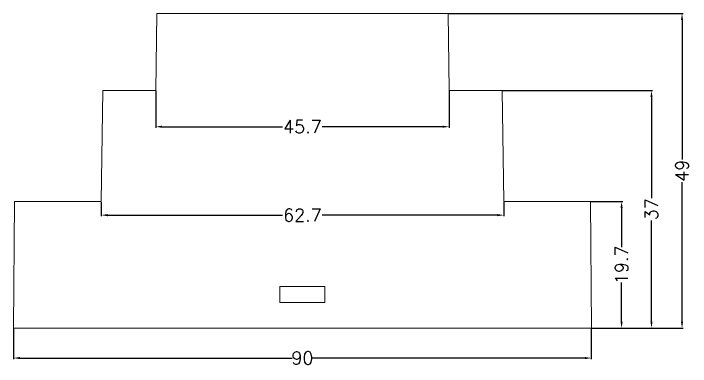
# Model space of a CAD drawing. Header units: inches. Extents: x 2944 to 3646, y 1129 to 1377.
# Drawn here: x 3035.8 to 3141.2, y 1249.5 to 1304.4 of the extents above; entities that cross this region are included whole.
import ezdxf

# ---------------------------------------------------------------- set-up
doc = ezdxf.new("R2010")
doc.units = ezdxf.units.IN
doc.header["$LTSCALE"] = 15
doc.styles.get("Standard").update_dxf_attribs({"font": 'txt', "bigfont": 'gbcbig.shx'})
doc.dimstyles.new('2.5', dxfattribs={"dimtxt": 2, "dimasz": 1, "dimexe": 0.18, "dimexo": 0.0625, "dimgap": 0.09, "dimtad": 0, "dimdsep": 46, "dimtxsty": 'Standard', "dimcen": 1, "dimclrd": 3, "dimclre": 3, "dimadec": 0, "dimazin": 2, "dimtfac": 1, "dimtofl": 0, "dimtmove": 0, "dimatfit": 3, "dimfxl": 1, "dimtolj": 1, "dimtzin": 0, "dimarcsym": 0})

# ---------------------------------------------------------------- blocks, each defined once
blk = doc.blocks.new('*D304')
at = {"color": 3, "lineweight": -2}
for p, q in [((3057.93, 1292.37), (3057.93, 1286.62)), ((3103.63, 1292.37), (3103.63, 1286.62)), ((3058.93, 1286.8), (3077.69, 1286.8)), ((3102.63, 1286.8), (3083.87, 1286.8))]:
    blk.add_line(p, q, dxfattribs=at)
at = {"color": 3}
for points in [[(3058.93, 1286.97), (3058.93, 1286.64), (3057.93, 1286.8)], [(3102.63, 1286.97), (3102.63, 1286.64), (3103.63, 1286.8)]]:
    blk.add_solid(points, dxfattribs=at)
at = {"layer": 'Defpoints', "color": 0}
for p in [(3057.93, 1292.44), (3103.63, 1292.44), (3103.63, 1286.8)]:
    blk.add_point(p, dxfattribs=at)
at = {"color": 0, "insert": (3080.78, 1286.8), "char_height": 2, "attachment_point": 5}
blk.add_mtext('\\A1;45.7', dxfattribs=at)
blk = doc.blocks.new('*D305')
at = {"color": 3, "lineweight": -2}
for p, q in [((3049.43, 1275.07), (3049.43, 1272.85)), ((3112.13, 1275.07), (3112.13, 1272.85)), ((3050.43, 1273.03), (3077.69, 1273.03)), ((3111.13, 1273.03), (3083.87, 1273.03))]:
    blk.add_line(p, q, dxfattribs=at)
at = {"color": 3}
for points in [[(3050.43, 1273.2), (3050.43, 1272.86), (3049.43, 1273.03)], [(3111.13, 1273.2), (3111.13, 1272.86), (3112.13, 1273.03)]]:
    blk.add_solid(points, dxfattribs=at)
at = {"layer": 'Defpoints', "color": 0}
for p in [(3049.43, 1275.14), (3112.13, 1275.14), (3112.13, 1273.03)]:
    blk.add_point(p, dxfattribs=at)
at = {"color": 0, "insert": (3080.78, 1273.03), "char_height": 2, "attachment_point": 5}
blk.add_mtext('\\A1;62.7', dxfattribs=at)
blk = doc.blocks.new('*D306')
at = {"color": 3, "lineweight": -2}
for p, q in [((3035.78, 1255.37), (3035.78, 1250.59)), ((3125.78, 1255.37), (3125.78, 1250.59)), ((3036.78, 1250.77), (3079.19, 1250.77)), ((3124.78, 1250.77), (3082.37, 1250.77))]:
    blk.add_line(p, q, dxfattribs=at)
at = {"color": 3}
for points in [[(3036.78, 1250.94), (3036.78, 1250.6), (3035.78, 1250.77)], [(3124.78, 1250.94), (3124.78, 1250.6), (3125.78, 1250.77)]]:
    blk.add_solid(points, dxfattribs=at)
at = {"layer": 'Defpoints', "color": 0}
for p in [(3035.78, 1255.44), (3125.78, 1255.44), (3125.78, 1250.77)]:
    blk.add_point(p, dxfattribs=at)
at = {"color": 0, "insert": (3080.78, 1250.77), "char_height": 2, "attachment_point": 5}
blk.add_mtext('\\A1;90', dxfattribs=at)
blk = doc.blocks.new('*D307')
at = {"color": 3, "lineweight": -2}
for p, q in [((3125.7, 1275.14), (3130.67, 1275.14)), ((3130.49, 1274.14), (3130.49, 1268.04)), ((3130.49, 1256.44), (3130.49, 1262.53)), ((3125.85, 1255.44), (3130.67, 1255.44))]:
    blk.add_line(p, q, dxfattribs=at)
at = {"color": 3}
for points in [[(3130.32, 1274.14), (3130.66, 1274.14), (3130.49, 1275.14)], [(3130.32, 1256.44), (3130.66, 1256.44), (3130.49, 1255.44)]]:
    blk.add_solid(points, dxfattribs=at)
at = {"layer": 'Defpoints', "color": 0}
for p in [(3125.63, 1275.14), (3130.49, 1275.14), (3125.78, 1255.44)]:
    blk.add_point(p, dxfattribs=at)
at = {"color": 0, "insert": (3130.49, 1265.29), "char_height": 2, "attachment_point": 5, "rotation": 90}
blk.add_mtext('\\A1;19.7', dxfattribs=at)
blk = doc.blocks.new('*D308')
at = {"color": 3, "lineweight": -2}
for p, q in [((3111.95, 1292.44), (3135.33, 1292.44)), ((3135.15, 1291.44), (3135.15, 1275.69)), ((3135.15, 1256.44), (3135.15, 1272.18)), ((3125.85, 1255.44), (3135.33, 1255.44))]:
    blk.add_line(p, q, dxfattribs=at)
at = {"color": 3}
for points in [[(3134.99, 1291.44), (3135.32, 1291.44), (3135.15, 1292.44)], [(3134.99, 1256.44), (3135.32, 1256.44), (3135.15, 1255.44)]]:
    blk.add_solid(points, dxfattribs=at)
at = {"layer": 'Defpoints', "color": 0}
for p in [(3111.88, 1292.44), (3135.15, 1292.44), (3125.78, 1255.44)]:
    blk.add_point(p, dxfattribs=at)
at = {"color": 0, "insert": (3135.15, 1273.94), "char_height": 2, "attachment_point": 5, "rotation": 90}
blk.add_mtext('\\A1;37', dxfattribs=at)
blk = doc.blocks.new('*D310')
at = {"color": 3, "lineweight": -2}
for p, q in [((3103.55, 1304.44), (3140.09, 1304.44)), ((3139.91, 1303.44), (3139.91, 1281.69)), ((3139.91, 1256.44), (3139.91, 1278.18)), ((3125.85, 1255.44), (3140.09, 1255.44))]:
    blk.add_line(p, q, dxfattribs=at)
at = {"color": 3}
for points in [[(3139.74, 1303.44), (3140.08, 1303.44), (3139.91, 1304.44)], [(3139.74, 1256.44), (3140.08, 1256.44), (3139.91, 1255.44)]]:
    blk.add_solid(points, dxfattribs=at)
at = {"layer": 'Defpoints', "color": 0}
for p in [(3103.48, 1304.44), (3125.78, 1255.44), (3139.91, 1255.44)]:
    blk.add_point(p, dxfattribs=at)
at = {"color": 0, "insert": (3139.91, 1279.94), "char_height": 2, "attachment_point": 5, "rotation": 90}
blk.add_mtext('\\A1;49', dxfattribs=at)

msp = doc.modelspace()

# ---------------------------------------------------------------- linework, layer by layer
at = {"color": 7, "linetype": 'Continuous', "lineweight": 15}
for p, q in [((3057.934, 1292.436), (3058.084, 1304.436)), ((3103.484, 1304.436), (3058.084, 1304.436)), ((3103.634, 1292.436), (3103.484, 1304.436)), ((3049.434, 1275.136), (3049.684, 1292.436)), ((3049.684, 1292.436), (3057.934, 1292.436)), ((3111.884, 1292.436), (3103.634, 1292.436)), ((3112.134, 1275.136), (3111.884, 1292.436)), ((3035.784, 1255.436), (3035.934, 1275.136)), ((3035.934, 1275.136), (3049.434, 1275.136)), ((3125.634, 1275.136), (3112.134, 1275.136)), ((3125.784, 1255.436), (3125.634, 1275.136)), ((3084.284, 1261.936), (3077.284, 1261.936)), ((3077.284, 1261.936), (3077.284, 1259.436)), ((3084.284, 1259.436), (3084.284, 1261.936)), ((3077.284, 1259.436), (3084.284, 1259.436)), ((3125.784, 1255.436), (3035.784, 1255.436))]:
    msp.add_line(p, q, dxfattribs=at)

# ---------------------------------------------------------------- dimensions: what is measured, and where the dimension line sits
for base, p1, p2, picture, middle in [((3139.909, 1255.436), (3103.484, 1304.436), (3125.784, 1255.436), '*D310', (3139.909, 1279.936)), ((3135.154, 1292.436), (3125.784, 1255.436), (3111.884, 1292.436), '*D308', (3135.154, 1273.936)), ((3130.491, 1275.136), (3125.784, 1255.436), (3125.634, 1275.136), '*D307', (3130.491, 1265.286))]:
    dim = msp.add_linear_dim(base=base, p1=p1, p2=p2, angle=90, dimstyle='2.5')
    dim.commit()
    dim.dimension.update_dxf_attribs({"geometry": picture, "text_midpoint": middle})
for base, p1, p2, picture, middle in [((3103.634, 1286.802), (3057.934, 1292.436), (3103.634, 1292.436), '*D304', (3080.784, 1286.802)), ((3112.134, 1273.03), (3049.434, 1275.136), (3112.134, 1275.136), '*D305', (3080.784, 1273.03)), ((3125.784, 1250.771), (3035.784, 1255.436), (3125.784, 1255.436), '*D306', (3080.784, 1250.771))]:
    dim = msp.add_linear_dim(base=base, p1=p1, p2=p2, dimstyle='2.5')
    dim.commit()
    dim.dimension.update_dxf_attribs({"geometry": picture, "text_midpoint": middle})

doc.saveas('drawing.dxf')
